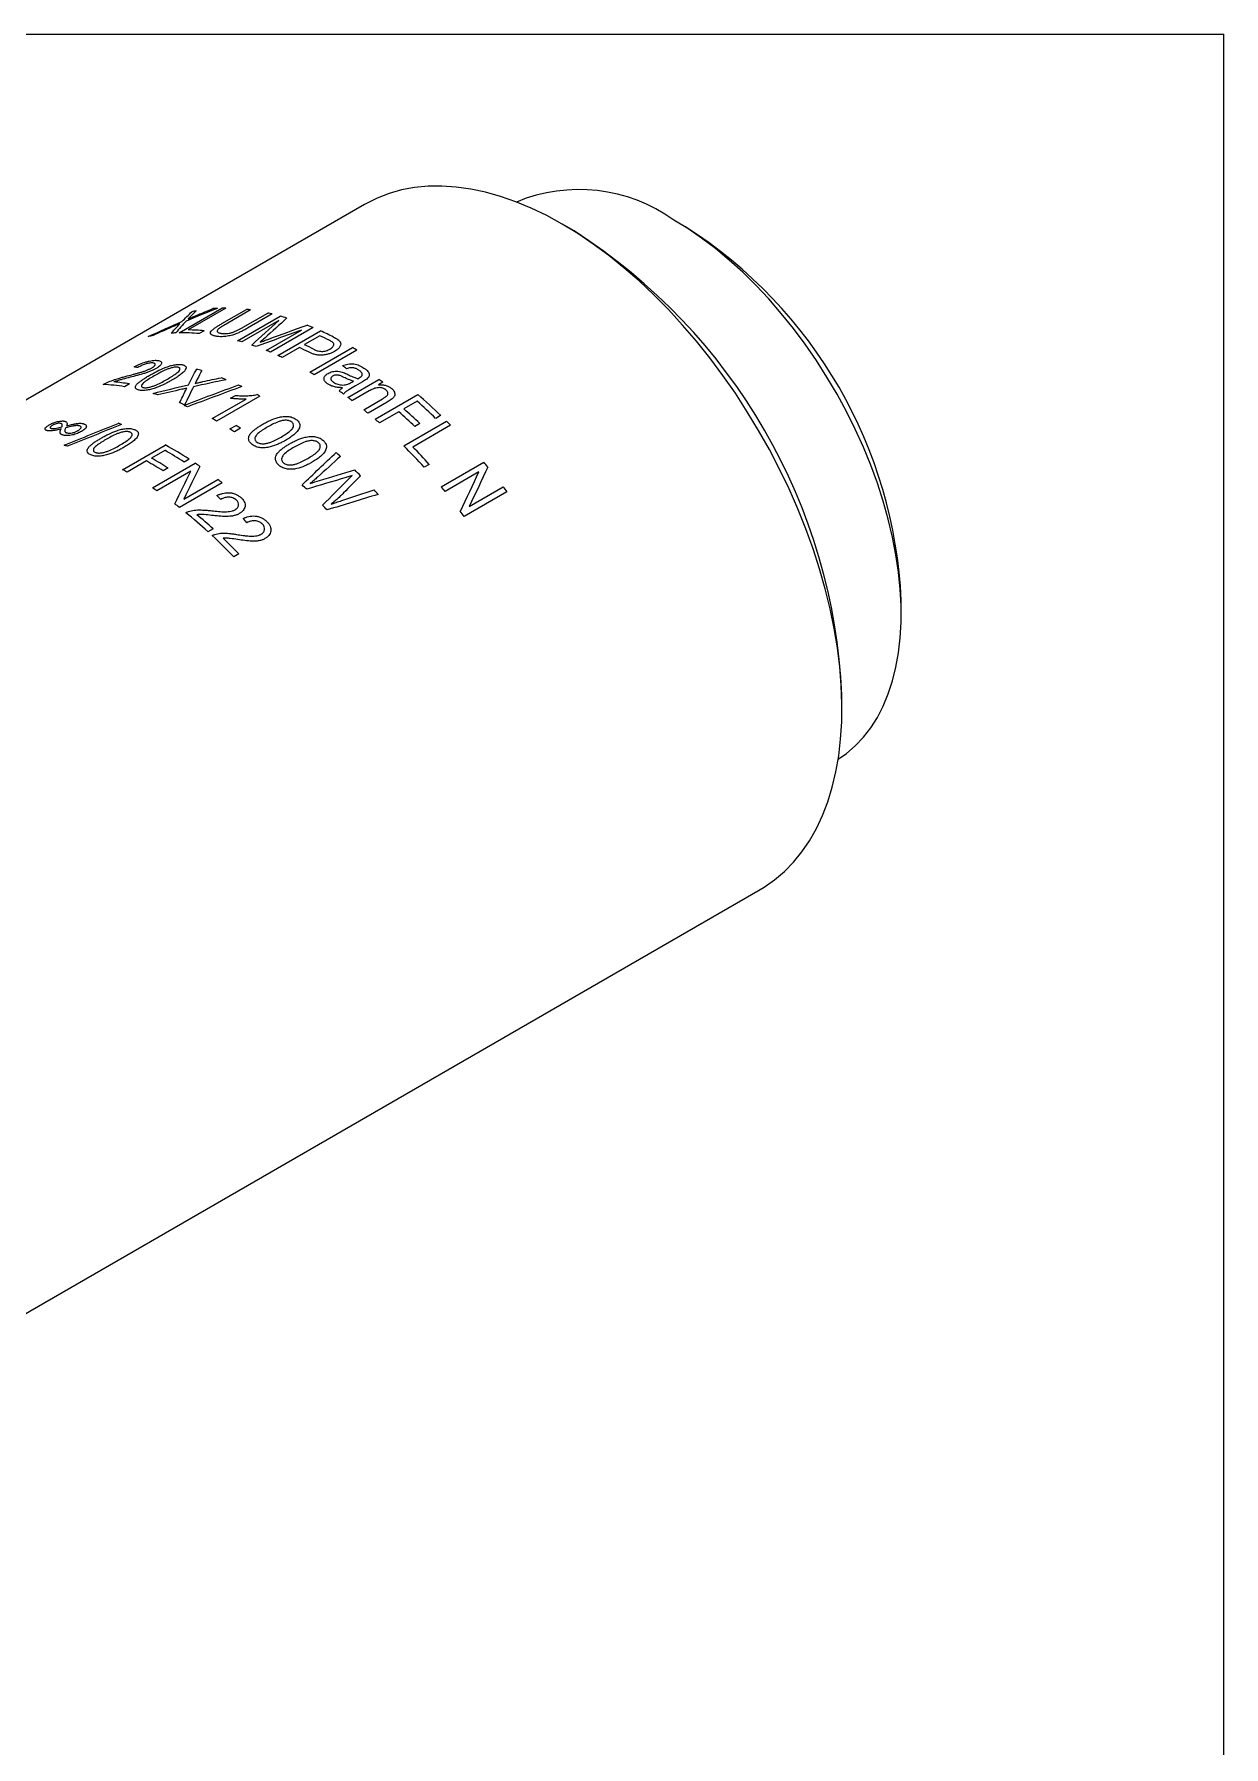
# Model space of a CAD drawing. Header units: inches. Extents: x 0.1 to 10.9, y 0 to 8.5.
# Drawn here: x 9.17 to 10.944, y 5.896 to 8.451 of the extents above; entities that cross this region are included whole.
import ezdxf

# ---------------------------------------------------------------- set-up
doc = ezdxf.new("R2010")
doc.units = ezdxf.units.IN
doc.header["$MEASUREMENT"] = 0

msp = doc.modelspace()

# ---------------------------------------------------------------- linework, layer by layer
at = {"color": 7, "linetype": 'Continuous', "lineweight": 0}
for p, q in [((0.0622, 8.4506), (10.9445, 8.4506)), ((10.9445, 0.0356), (10.9445, 8.4506)), ((9.6629, 8.1965), (8.4421, 7.4918)), ((9.9756, 8.1571), (9.958, 8.1673)), ((10.1418, 8.1632), (10.1241, 8.1734)), ((9.3865, 8.0051), (9.4501, 8.0418)), ((9.456, 8.0419), (9.3998, 8.0095)), ((9.4503, 8.0189), (9.4869, 8.0401)), ((9.4931, 8.0393), (9.4564, 8.0182)), ((9.4735, 7.9934), (9.5371, 8.0302)), ((9.5354, 8.0237), (9.4799, 7.9916)), ((9.4822, 8.0136), (9.5188, 8.0347)), ((9.5252, 8.0333), (9.4885, 8.0121)), ((9.4238, 8.0083), (9.4164, 8.0041)), ((9.5164, 7.9788), (9.5689, 8.0092)), ((9.5866, 8.0129), (9.5229, 7.9761)), ((9.5336, 7.9715), (9.5972, 8.0082)), ((9.5964, 8.0009), (9.5732, 7.9875)), ((9.5658, 7.9832), (9.5402, 7.9684)), ((9.5814, 7.9466), (9.6451, 7.9834)), ((9.6517, 7.9794), (9.588, 7.9427)), ((9.3122, 7.929), (9.3048, 7.9247)), ((9.6383, 7.9089), (9.6845, 7.9356)), ((9.6439, 7.9313), (9.6466, 7.9329)), ((9.6598, 7.932), (9.6494, 7.926)), ((9.6532, 7.9367), (9.6551, 7.9378)), ((9.6903, 7.9313), (9.6836, 7.9275)), ((9.4358, 7.8772), (9.4862, 7.9063)), ((9.5069, 7.9108), (9.4424, 7.8735)), ((9.4631, 7.9076), (9.4705, 7.9119)), ((9.67, 7.9185), (9.6448, 7.904)), ((9.6619, 7.8905), (9.69, 7.9068)), ((9.6967, 7.9016), (9.6683, 7.8852)), ((9.6788, 7.8763), (9.7424, 7.9131)), ((9.7414, 7.9032), (9.7216, 7.8917)), ((9.7141, 7.8874), (9.6852, 7.8707)), ((9.7215, 7.8367), (9.7851, 7.8734)), ((9.7453, 7.8699), (9.7379, 7.8656)), ((9.7765, 7.8818), (9.7691, 7.8775)), ((9.4623, 7.8617), (9.4714, 7.867)), ((9.478, 7.8628), (9.4689, 7.8576)), ((9.7913, 7.8672), (9.7351, 7.8347)), ((9.3022, 7.801), (9.3658, 7.8378)), ((9.365, 7.8298), (9.3452, 7.8183)), ((9.3377, 7.8141), (9.3088, 7.7974)), ((9.3468, 7.7739), (9.4104, 7.8106)), ((9.404, 7.7986), (9.3534, 7.7694)), ((9.37, 7.8035), (9.3625, 7.7992)), ((9.4014, 7.8166), (9.3939, 7.8123)), ((9.7595, 7.8088), (9.752, 7.8045)), ((9.7772, 7.7755), (9.8408, 7.8123)), ((9.8336, 7.7977), (9.783, 7.7685)), ((9.4506, 7.7814), (9.3869, 7.7446)), ((9.3933, 7.7572), (9.444, 7.7864)), ((9.8754, 7.7681), (9.8118, 7.7313)), ((9.8192, 7.7462), (9.8699, 7.7755)), ((9.437, 7.7128), (9.4295, 7.7085)), ((9.4753, 7.6754), (9.4678, 7.6711)), ((10.4635, 7.5856), (10.4635, 7.606)), ((10.3751, 7.4447), (10.3751, 7.4651)), ((9.0321, 6.4698), (10.2529, 7.1746))]:
    msp.add_line(p, q, dxfattribs=at)
at = {"color": 7, "linetype": 'Continuous', "lineweight": 0, "flags": 128}
for points in [[(9.9579, 8.1673), (9.9347, 8.18), (9.9116, 8.1911), (9.8886, 8.2006), (9.8659, 8.2086), (9.8434, 8.2149), (9.8213, 8.2196), (9.7996, 8.2227), (9.7784, 8.2241), (9.7577, 8.2238), (9.7377, 8.2219), (9.7183, 8.2183), (9.6997, 8.213), (9.6819, 8.2062), (9.665, 8.1977), (9.6629, 8.1965)], [(10.2529, 7.1746), (10.259, 7.1783), (10.2746, 7.1891), (10.2892, 7.2015), (10.3028, 7.2154), (10.3153, 7.2307), (10.3267, 7.2474), (10.337, 7.2655), (10.3461, 7.2849), (10.354, 7.3055), (10.3606, 7.3273), (10.3661, 7.3502), (10.3702, 7.3742), (10.3731, 7.3991), (10.3747, 7.4248), (10.3751, 7.4514), (10.3741, 7.4788), (10.3718, 7.5067), (10.3683, 7.5352), (10.3635, 7.5642), (10.3574, 7.5936), (10.3502, 7.6232), (10.3417, 7.653), (10.332, 7.6829), (10.3211, 7.7129), (10.3092, 7.7427), (10.2961, 7.7724), (10.282, 7.8018), (10.2669, 7.8309), (10.2508, 7.8595), (10.2339, 7.8875), (10.2161, 7.915), (10.1975, 7.9417), (10.1781, 7.9676), (10.1581, 7.9927), (10.1374, 8.0168), (10.1162, 8.0399), (10.0945, 8.0619), (10.0724, 8.0827), (10.0499, 8.1023), (10.0272, 8.1206), (10.0042, 8.1376), (9.9811, 8.1532), (9.9579, 8.1673)], [(10.3695, 7.3691), (10.3818, 7.3777), (10.3949, 7.3889), (10.407, 7.4017), (10.418, 7.4158), (10.4279, 7.4314), (10.4366, 7.4483), (10.4442, 7.4664), (10.4505, 7.4858), (10.4556, 7.5062), (10.4595, 7.5278), (10.462, 7.5502), (10.4633, 7.5736), (10.4633, 7.5977), (10.462, 7.6226), (10.4595, 7.648), (10.4556, 7.6739), (10.4505, 7.7003), (10.4442, 7.727), (10.4366, 7.7538), (10.4279, 7.7808), (10.418, 7.8078), (10.407, 7.8347), (10.3949, 7.8613), (10.3818, 7.8877), (10.3677, 7.9137), (10.3527, 7.9391), (10.3369, 7.964), (10.3202, 7.9882), (10.3027, 8.0116), (10.2846, 8.0341), (10.2659, 8.0557), (10.2467, 8.0762), (10.227, 8.0956), (10.2069, 8.1138), (10.1864, 8.1308), (10.1658, 8.1464), (10.145, 8.1606), (10.1241, 8.1734)]]:
    msp.add_lwpolyline(points, dxfattribs=at)
at = {"color": 7, "linetype": 'Continuous', "lineweight": 0}
for centre, radius, start, end in [((9.9828, 7.9767), 0.2422, 54.3256, 112.6259), ((9.5082, 7.426), 0.8677, 2.5863, 57.4137), ((9.7662, 7.5749), 0.698, 2.5513, 57.4487), ((9.452, 7.8233), 0.2184, 100.6318, 102.3078), ((9.4552, 7.7985), 0.2434, 92.7427, 94.3016), ((9.4556, 7.786), 0.2559, 89.9145, 91.2342), ((9.453, 7.7436), 0.2985, 82.2889, 83.4799), ((9.4452, 7.7), 0.3427, 76.5089, 77.595), ((9.4374, 7.67), 0.3737, 72.9182, 74.522), ((9.3882, 7.7875), 0.2175, 100.9968, 102.6773), ((9.3916, 7.7604), 0.2448, 92.4051, 93.9582), ((9.392, 7.7365), 0.2686, 84.782, 91.1712), ((9.3992, 7.7375), 0.2719, 84.8055, 89.875), ((9.415, 7.6063), 0.4413, 67.119, 68.4184), ((9.3857, 7.5535), 0.4945, 63.0257, 64.7901), ((9.3963, 7.564), 0.4875, 63.109, 65.6549), ((9.3745, 7.636), 0.3709, 73.4949, 74.5254), ((9.3639, 7.6027), 0.4059, 70.2108, 71.2039), ((9.3504, 7.5673), 0.4438, 67.121, 68.0353), ((9.3377, 7.5383), 0.4754, 64.796, 65.6693), ((9.3553, 7.5361), 0.4942, 63.0619, 64.7904), ((9.3626, 7.54), 0.4946, 63.0092, 64.7899), ((9.3578, 7.4926), 0.5686, 58.8833, 59.6583), ((9.3012, 7.5824), 0.3852, 72.0281, 73.1761), ((9.2942, 7.4559), 0.5686, 58.8833, 59.6583), ((9.2574, 7.6359), 0.2927, 80.6914, 86.8758), ((9.2642, 7.6349), 0.298, 80.7234, 85.1945), ((9.2796, 7.5234), 0.4481, 66.7255, 67.7633), ((9.2621, 7.4835), 0.4923, 63.7261, 64.3809), ((9.2759, 7.3866), 0.6844, 52.7398, 53.3391), ((9.2384, 7.5481), 0.3826, 72.2772, 73.4305), ((9.2148, 7.4839), 0.4511, 66.5012, 67.5345), ((9.2093, 7.4727), 0.4627, 65.8061, 66.4886), ((9.2375, 7.4366), 0.5453, 60.3968, 60.9136), ((9.2452, 7.3811), 0.6581, 54.0323, 54.7353), ((9.2291, 7.3592), 0.6852, 52.6544, 53.3388), ((9.2104, 7.3019), 0.8021, 45.8554, 48.5508), ((9.2222, 7.3109), 0.7958, 45.8474, 49.1764), ((9.1621, 7.4846), 0.408, 70.1537, 70.8959), ((9.1742, 7.4014), 0.543, 60.3959, 61.195), ((9.199, 7.321), 0.7338, 50.2456, 50.8994), ((9.1768, 7.2948), 0.7682, 48.5655, 49.1996), ((9.1857, 7.289), 0.7983, 46.237, 48.5548), ((9.1932, 7.2933), 0.7983, 46.237, 48.5548), ((9.1838, 7.2711), 0.8511, 44.454, 45.0463), ((9.1469, 7.3557), 0.5962, 57.3221, 58.073), ((9.156, 7.3609), 0.5962, 57.3221, 58.073), ((9.1049, 7.4715), 0.3821, 72.5135, 73.2889), ((9.0629, 7.32), 0.5727, 57.5831, 60.4753), ((9.0807, 7.3279), 0.5769, 57.1097, 60.4678), ((9.0916, 7.3379), 0.5702, 57.095, 61.253), ((9.0929, 7.2383), 0.7903, 47.4784, 48.1092), ((9.1043, 7.2188), 0.8733, 42.1205, 45.0313), ((9.1077, 7.2194), 0.8788, 42.126, 44.445), ((9.0422, 7.3262), 0.5414, 60.4951, 61.2958), ((9.0555, 7.3157), 0.5727, 57.5831, 60.4753), ((9.058, 7.2857), 0.6322, 55.3569, 56.1255), ((9.0545, 7.198), 0.8461, 44.5917, 45.4186), ((9.1147, 7.2084), 0.9444, 39.1574, 39.7456), ((8.9946, 7.2493), 0.6318, 55.4033, 56.1257), ((9.0174, 7.2299), 0.7013, 51.8533, 52.5272), ((9.012, 7.1829), 0.8158, 46.1963, 46.865), ((9.0188, 7.1639), 0.8954, 42.0946, 42.675), ((9.0513, 7.1719), 0.9441, 39.1929, 39.7456), ((9.0853, 7.1854), 0.9818, 36.4062, 36.9446), ((8.9541, 7.1935), 0.7008, 51.8531, 52.5747), ((8.9716, 7.1424), 0.873, 43.2802, 43.9239), ((8.9157, 7.1464), 0.7615, 47.5661, 50.8349), ((8.9172, 7.144), 0.7705, 47.5772, 49.9504), ((9.0218, 7.1488), 0.9815, 36.4061, 36.9825), ((8.8641, 7.0904), 0.8377, 43.8862, 46.9536), ((8.8657, 7.089), 0.8459, 43.8947, 46.1248)]:
    msp.add_arc(centre, radius, start, end, dxfattribs=at)
for points in [[(9.397, 8.0227), (9.3917, 8.017), (9.3865, 8.0111), (9.3814, 8.0049)], [(9.3905, 8.0219), (9.3955, 8.027), (9.4004, 8.0319), (9.4055, 8.0367)], [(9.4435, 8.0416), (9.4279, 8.0355), (9.4124, 8.0292), (9.397, 8.0227)], [(9.4037, 8.0299), (9.4025, 8.0286), (9.4012, 8.0273), (9.4, 8.026)], [(9.4118, 8.0379), (9.4091, 8.0353), (9.4064, 8.0326), (9.4037, 8.0299)], [(9.4111, 8.0306), (9.4197, 8.0342), (9.4283, 8.0377), (9.4369, 8.0412)], [(9.4947, 7.9869), (9.5082, 7.9993), (9.5218, 8.0115), (9.5354, 8.0237)], [(9.5472, 8.0273), (9.5362, 8.0173), (9.5252, 8.0074), (9.5142, 7.9973)], [(9.3405, 7.9996), (9.3571, 8.0073), (9.3738, 8.0147), (9.3905, 8.0219)], [(9.3803, 8.0157), (9.3691, 8.0108), (9.3579, 8.0059), (9.3467, 8.0009)], [(9.3747, 8.0046), (9.3783, 8.0087), (9.382, 8.0128), (9.3857, 8.0168)], [(9.3875, 8.0187), (9.3851, 8.0177), (9.3827, 8.0167), (9.3803, 8.0157)], [(9.3857, 8.0168), (9.3863, 8.0174), (9.3869, 8.0181), (9.3875, 8.0187)], [(9.5689, 8.0092), (9.5464, 8.0011), (9.5238, 7.9929), (9.5013, 7.9846)], [(9.5142, 7.9973), (9.5119, 7.9952), (9.5095, 7.9931), (9.5072, 7.991)], [(9.5202, 7.9959), (9.5392, 8.0029), (9.5583, 8.0098), (9.5773, 8.0167)], [(9.3248, 7.9534), (9.323, 7.9538), (9.3213, 7.954), (9.3196, 7.9543)], [(9.4004, 7.9275), (9.4045, 7.9356), (9.4086, 7.9434), (9.4127, 7.9511)], [(9.4201, 7.9488), (9.4179, 7.9446), (9.4157, 7.9403), (9.4135, 7.936)], [(9.636, 7.9515), (9.634, 7.9531), (9.6321, 7.9547), (9.6302, 7.9562)], [(9.3475, 7.9148), (9.3651, 7.9193), (9.3827, 7.9235), (9.4004, 7.9275)], [(9.3903, 7.9209), (9.3785, 7.9182), (9.3667, 7.9154), (9.3548, 7.9126)], [(9.3979, 7.9226), (9.3954, 7.922), (9.3929, 7.9215), (9.3903, 7.9209)], [(9.3939, 7.897), (9.4209, 7.9073), (9.448, 7.9174), (9.475, 7.9275)], [(9.4078, 7.9248), (9.4034, 7.9159), (9.399, 7.9068), (9.3946, 7.8975)], [(9.3963, 7.9195), (9.3969, 7.9205), (9.3974, 7.9216), (9.3979, 7.9226)], [(9.4801, 7.925), (9.453, 7.9151), (9.426, 7.905), (9.3989, 7.8948)], [(9.4566, 7.935), (9.4403, 7.9318), (9.4241, 7.9284), (9.4078, 7.9248)], [(9.4135, 7.936), (9.4124, 7.9339), (9.4114, 7.9319), (9.4104, 7.9298)], [(9.422, 7.9324), (9.431, 7.9343), (9.4401, 7.9363), (9.4491, 7.9381)], [(9.3871, 7.9007), (9.3902, 7.9071), (9.3933, 7.9133), (9.3963, 7.9195)], [(9.2148, 7.8374), (9.2417, 7.8484), (9.2686, 7.8593), (9.2956, 7.8701)], [(9.3006, 7.8683), (9.2736, 7.8576), (9.2466, 7.8468), (9.2197, 7.8359)], [(9.5698, 7.7783), (9.5868, 7.7945), (9.6037, 7.8106), (9.6207, 7.8267)], [(9.6271, 7.8208), (9.6157, 7.8105), (9.6043, 7.8002), (9.5929, 7.7898)], [(9.3799, 7.75), (9.388, 7.7665), (9.396, 7.7827), (9.404, 7.7986)], [(9.4174, 7.8058), (9.4094, 7.7899), (9.4014, 7.7737), (9.3933, 7.7572)], [(9.5959, 7.785), (9.6134, 7.7902), (9.6309, 7.7954), (9.6484, 7.8006)], [(9.8059, 7.7392), (9.8153, 7.7589), (9.8245, 7.7784), (9.8336, 7.7977)], [(9.847, 7.8048), (9.8379, 7.7855), (9.8286, 7.7659), (9.8192, 7.7462)], [(9.6357, 7.7894), (9.6161, 7.7836), (9.5964, 7.7777), (9.5767, 7.7717)], [(9.5819, 7.7803), (9.5866, 7.7819), (9.5913, 7.7834), (9.5959, 7.785)], [(9.6004, 7.748), (9.6132, 7.7609), (9.6259, 7.7737), (9.6387, 7.7865)], [(9.6291, 7.7549), (9.6451, 7.7603), (9.6612, 7.7656), (9.6772, 7.7708)], [(9.657, 7.792), (9.6486, 7.7834), (9.6402, 7.7749), (9.6317, 7.7663)], [(9.6387, 7.7865), (9.6407, 7.7884), (9.6426, 7.7904), (9.6446, 7.7923)], [(9.4486, 7.7566), (9.4467, 7.7586), (9.4448, 7.7605), (9.4429, 7.7624)], [(9.6833, 7.7641), (9.658, 7.7565), (9.6326, 7.7487), (9.6072, 7.7409)], [(9.4876, 7.7217), (9.4858, 7.7238), (9.484, 7.726), (9.4821, 7.7281)]]:
    msp.add_open_spline(points, degree=3, dxfattribs=at)
for points, knots in [([(9.4, 8.026), (9.4018, 8.0267), (9.4055, 8.0283), (9.4092, 8.0298), (9.4111, 8.0306)], [0, 0, 0, 0, 0.49693, 1, 1, 1, 1]), ([(9.4415, 8.0001), (9.4407, 8.0002), (9.4392, 8.0005), (9.4365, 8.0013), (9.4338, 8.0026), (9.4327, 8.0048), (9.434, 8.0075), (9.4369, 8.0102), (9.4409, 8.0132), (9.4454, 8.0161), (9.4487, 8.018), (9.4503, 8.0189)], [0, 0, 0, 0, 0.062607, 0.125196, 0.250098, 0.392461, 0.499465, 0.624453, 0.749581, 0.874784, 1, 1, 1, 1]), ([(9.4885, 8.0121), (9.4867, 8.0111), (9.4834, 8.0092), (9.478, 8.0065), (9.4724, 8.004), (9.4658, 8.0016), (9.4582, 7.9999), (9.4512, 7.9993), (9.4465, 7.9994), (9.4435, 7.9997), (9.4422, 8), (9.4415, 8.0001)], [0, 0, 0, 0, 0.136072, 0.250462, 0.375649, 0.5006, 0.643066, 0.785517, 0.892652, 0.946325, 1, 1, 1, 1]), ([(9.4564, 8.0182), (9.4541, 8.0168), (9.4505, 8.0147), (9.4465, 8.012), (9.4441, 8.0099), (9.443, 8.008), (9.4435, 8.0063), (9.4451, 8.0053), (9.4469, 8.0048), (9.4479, 8.0046), (9.4485, 8.0045)], [0, 0, 0, 0, 0.250393, 0.389594, 0.500536, 0.627276, 0.749995, 0.874817, 0.93739, 1, 1, 1, 1]), ([(9.4485, 8.0045), (9.449, 8.0044), (9.4502, 8.0042), (9.4527, 8.0039), (9.4563, 8.0039), (9.4612, 8.0044), (9.466, 8.0057), (9.4705, 8.0075), (9.4746, 8.0094), (9.4785, 8.0115), (9.481, 8.0129), (9.4822, 8.0136)], [0, 0, 0, 0, 0.062621, 0.125223, 0.250118, 0.374715, 0.499234, 0.611512, 0.74952, 0.874752, 1, 1, 1, 1]), ([(9.6168, 7.9988), (9.6177, 7.9984), (9.6194, 7.9975), (9.6218, 7.996), (9.6236, 7.9948), (9.6249, 7.9937), (9.6254, 7.9931), (9.6257, 7.9928)], [0, 0, 0, 0, 0.2716296, 0.5000611, 0.7500574, 0.8670058, 1, 1, 1, 1]), ([(9.5072, 7.991), (9.5094, 7.9918), (9.5137, 7.9935), (9.5181, 7.9951), (9.5202, 7.9959)], [0, 0, 0, 0, 0.499995, 1, 1, 1, 1]), ([(9.6184, 7.9775), (9.617, 7.9767), (9.6143, 7.9753), (9.6095, 7.9735), (9.6043, 7.9722), (9.5988, 7.9716), (9.5932, 7.9719), (9.588, 7.973), (9.5832, 7.9747), (9.5805, 7.976), (9.5792, 7.9767)], [0, 0, 0, 0, 0.125127, 0.250209, 0.375204, 0.500128, 0.618187, 0.749756, 0.874825, 1, 1, 1, 1]), ([(9.587, 7.9808), (9.5879, 7.9803), (9.5896, 7.9795), (9.5933, 7.9781), (9.5978, 7.9773), (9.6025, 7.9776), (9.6058, 7.9784), (9.6088, 7.9795), (9.6106, 7.9805), (9.6114, 7.9809)], [0, 0, 0, 0, 0.125433, 0.250783, 0.499192, 0.619008, 0.749328, 0.874607, 1, 1, 1, 1]), ([(9.6114, 7.9809), (9.6122, 7.9814), (9.6138, 7.9824), (9.6157, 7.9841), (9.6168, 7.986), (9.6174, 7.988), (9.6167, 7.9899), (9.6146, 7.9916), (9.6124, 7.993), (9.6107, 7.9938), (9.61, 7.9942)], [0, 0, 0, 0, 0.125149, 0.250238, 0.37524, 0.500158, 0.624653, 0.749581, 0.89266, 1, 1, 1, 1]), ([(9.6257, 7.9928), (9.626, 7.9925), (9.6266, 7.9917), (9.6272, 7.9904), (9.6277, 7.988), (9.6267, 7.9846), (9.6241, 7.9815), (9.6211, 7.9792), (9.6194, 7.9781), (9.6184, 7.9775)], [0, 0, 0, 0, 0.0715633, 0.1431249, 0.2503743, 0.4997861, 0.7495414, 0.849735, 1, 1, 1, 1]), ([(9.3089, 7.9409), (9.3121, 7.9417), (9.3169, 7.9429), (9.3232, 7.9446), (9.328, 7.9459), (9.3327, 7.9474), (9.3372, 7.9489), (9.3408, 7.9504), (9.3435, 7.9516), (9.3447, 7.9523), (9.3453, 7.9526)], [0, 0, 0, 0, 0.250078, 0.378682, 0.500159, 0.62954, 0.75009, 0.87501, 0.937486, 1, 1, 1, 1]), ([(9.3514, 7.9516), (9.3507, 7.9512), (9.3494, 7.9505), (9.3465, 7.949), (9.3425, 7.9473), (9.3374, 7.9455), (9.3303, 7.9433), (9.3213, 7.9408), (9.3141, 7.939), (9.3106, 7.9381)], [0, 0, 0, 0, 0.062524, 0.125036, 0.249936, 0.374864, 0.499863, 0.749891, 1, 1, 1, 1]), ([(9.3196, 7.9543), (9.3209, 7.955), (9.3234, 7.9564), (9.329, 7.959), (9.3353, 7.9614), (9.3418, 7.9631), (9.3465, 7.964), (9.35, 7.9642), (9.3525, 7.9641), (9.3536, 7.964), (9.3542, 7.964)], [0, 0, 0, 0, 0.125283, 0.250527, 0.499658, 0.624676, 0.749659, 0.874716, 0.937348, 1, 1, 1, 1]), ([(9.3473, 7.9602), (9.3468, 7.9602), (9.3458, 7.9603), (9.3437, 7.9602), (9.3405, 7.9598), (9.3354, 7.9585), (9.3309, 7.9566), (9.3274, 7.9549), (9.3258, 7.954), (9.3248, 7.9534)], [0, 0, 0, 0, 0.093498, 0.163675, 0.286205, 0.499815, 0.749256, 0.849573, 1, 1, 1, 1]), ([(9.3428, 7.942), (9.3445, 7.943), (9.348, 7.9449), (9.3553, 7.9488), (9.3634, 7.9525), (9.3722, 7.9557), (9.3781, 7.9572), (9.3827, 7.9579), (9.386, 7.9581), (9.3891, 7.958), (9.3908, 7.9576), (9.3916, 7.9575)], [0, 0, 0, 0, 0.12517, 0.250331, 0.500235, 0.634469, 0.749999, 0.812738, 0.874972, 0.937459, 1, 1, 1, 1]), ([(9.3453, 7.9526), (9.3457, 7.9529), (9.3465, 7.9533), (9.3477, 7.9542), (9.349, 7.9551), (9.3501, 7.9563), (9.3509, 7.9578), (9.3507, 7.9591), (9.3491, 7.9599), (9.3479, 7.9601), (9.3473, 7.9602)], [0, 0, 0, 0, 0.076926, 0.143202, 0.250603, 0.375746, 0.500915, 0.749709, 0.874824, 1, 1, 1, 1]), ([(9.3848, 7.9537), (9.3845, 7.9538), (9.3838, 7.9539), (9.3823, 7.954), (9.3794, 7.9539), (9.3749, 7.9529), (9.3699, 7.9513), (9.3638, 7.9487), (9.3568, 7.9452), (9.3517, 7.9422), (9.3491, 7.9408)], [0, 0, 0, 0, 0.031293, 0.062559, 0.124962, 0.249417, 0.374251, 0.499331, 0.749595, 1, 1, 1, 1]), ([(9.3542, 7.964), (9.3552, 7.9638), (9.3572, 7.9635), (9.3593, 7.9626), (9.3604, 7.9613), (9.3601, 7.9589), (9.358, 7.9563), (9.355, 7.9539), (9.353, 7.9526), (9.3519, 7.9519), (9.3514, 7.9516)], [0, 0, 0, 0, 0.125195, 0.250207, 0.375165, 0.500146, 0.749584, 0.874713, 0.937352, 1, 1, 1, 1]), ([(9.3689, 7.9361), (9.3714, 7.9376), (9.3765, 7.9406), (9.3823, 7.9445), (9.3861, 7.9477), (9.3878, 7.9501), (9.3878, 7.952), (9.3865, 7.9532), (9.3853, 7.9535), (9.3848, 7.9537)], [0, 0, 0, 0, 0.250454, 0.500763, 0.625856, 0.750677, 0.875092, 0.937529, 1, 1, 1, 1]), ([(9.3962, 7.9507), (9.3958, 7.95), (9.3949, 7.9486), (9.3922, 7.9458), (9.3879, 7.9423), (9.3819, 7.9382), (9.3775, 7.9356), (9.3753, 7.9343)], [0, 0, 0, 0, 0.124994, 0.249989, 0.499866, 0.749914, 1, 1, 1, 1]), ([(9.3916, 7.9575), (9.3922, 7.9573), (9.3933, 7.957), (9.3951, 7.9562), (9.3966, 7.9549), (9.397, 7.9533), (9.3967, 7.9518), (9.3964, 7.9511), (9.3962, 7.9507)], [0, 0, 0, 0, 0.1252, 0.250337, 0.499891, 0.749624, 0.874784, 1, 1, 1, 1]), ([(9.6085, 7.9447), (9.6095, 7.9452), (9.6115, 7.9463), (9.6152, 7.9474), (9.6192, 7.9479), (9.6234, 7.9479), (9.6275, 7.9473), (9.6313, 7.9461), (9.6348, 7.9446), (9.637, 7.9435), (9.6381, 7.9429)], [0, 0, 0, 0, 0.125024, 0.249984, 0.374888, 0.499784, 0.624676, 0.749699, 0.874832, 1, 1, 1, 1]), ([(9.6302, 7.9562), (9.6314, 7.9567), (9.634, 7.9576), (9.6381, 7.9585), (9.6425, 7.959), (9.6485, 7.9588), (9.6541, 7.9571), (9.6589, 7.9547), (9.6611, 7.9533), (9.6621, 7.9526)], [0, 0, 0, 0, 0.125278, 0.250472, 0.375569, 0.500608, 0.74949, 0.874715, 1, 1, 1, 1]), ([(9.6546, 7.9494), (9.654, 7.9498), (9.6527, 7.9507), (9.6499, 7.9521), (9.6453, 7.9536), (9.6399, 7.9528), (9.637, 7.9518), (9.636, 7.9515)], [0, 0, 0, 0, 0.125841, 0.251606, 0.501108, 0.832305, 1, 1, 1, 1]), ([(9.6596, 7.9427), (9.6596, 7.943), (9.6596, 7.9436), (9.6592, 7.9449), (9.6583, 7.9463), (9.6567, 7.9479), (9.6553, 7.9489), (9.6546, 7.9494)], [0, 0, 0, 0, 0.125085, 0.250137, 0.499928, 0.723829, 1, 1, 1, 1]), ([(9.6621, 7.9526), (9.6632, 7.9518), (9.6654, 7.9503), (9.6679, 7.9477), (9.6694, 7.9454), (9.67, 7.9433), (9.6701, 7.9416), (9.6697, 7.94), (9.6686, 7.9381), (9.6662, 7.9362), (9.6631, 7.934), (9.6609, 7.9327), (9.6598, 7.932)], [0, 0, 0, 0, 0.125065, 0.249995, 0.349875, 0.426966, 0.499917, 0.562182, 0.624861, 0.749787, 0.874886, 1, 1, 1, 1]), ([(9.2734, 7.9281), (9.2739, 7.9285), (9.2751, 7.9291), (9.2777, 7.9304), (9.2826, 7.9326), (9.2896, 7.9352), (9.2969, 7.9375), (9.3032, 7.9393), (9.3069, 7.9403), (9.3089, 7.9409)], [0, 0, 0, 0, 0.062531, 0.125056, 0.250024, 0.499708, 0.699775, 0.838981, 1, 1, 1, 1]), ([(9.3106, 7.9381), (9.307, 7.9372), (9.3016, 7.9358), (9.2953, 7.934), (9.2917, 7.9328), (9.29, 7.9322), (9.2891, 7.9318)], [0, 0, 0, 0, 0.500079, 0.750006, 0.874985, 1, 1, 1, 1]), ([(9.3263, 7.9198), (9.3255, 7.92), (9.3239, 7.9204), (9.3218, 7.9217), (9.3209, 7.9237), (9.3217, 7.9266), (9.3244, 7.9297), (9.3286, 7.933), (9.3329, 7.936), (9.3377, 7.939), (9.3411, 7.941), (9.3428, 7.942)], [0, 0, 0, 0, 0.06255, 0.125045, 0.24954, 0.349527, 0.499274, 0.624401, 0.74958, 0.874785, 1, 1, 1, 1]), ([(9.3753, 7.9343), (9.3735, 7.9334), (9.3701, 7.9314), (9.3628, 7.9276), (9.3547, 7.924), (9.3458, 7.9211), (9.3387, 7.9194), (9.3329, 7.919), (9.3288, 7.9193), (9.3271, 7.9196), (9.3263, 7.9198)], [0, 0, 0, 0, 0.125251, 0.250495, 0.500563, 0.634774, 0.750506, 0.874895, 0.937416, 1, 1, 1, 1]), ([(9.3491, 7.9408), (9.3466, 7.9393), (9.3415, 7.9363), (9.3357, 7.9325), (9.3319, 7.9293), (9.3302, 7.927), (9.3301, 7.9252), (9.3313, 7.9241), (9.3325, 7.9237), (9.3331, 7.9235)], [0, 0, 0, 0, 0.250459, 0.500774, 0.62587, 0.750707, 0.875114, 0.937544, 1, 1, 1, 1]), ([(9.3331, 7.9235), (9.3334, 7.9235), (9.334, 7.9234), (9.3355, 7.9232), (9.3384, 7.9233), (9.3429, 7.9242), (9.348, 7.9257), (9.3542, 7.9283), (9.3612, 7.9317), (9.3663, 7.9347), (9.3689, 7.9361)], [0, 0, 0, 0, 0.03129, 0.062554, 0.124965, 0.249457, 0.374303, 0.499392, 0.749623, 1, 1, 1, 1]), ([(9.4104, 7.9298), (9.4123, 7.9303), (9.4162, 7.9311), (9.4201, 7.9319), (9.422, 7.9324)], [0, 0, 0, 0, 0.49693, 1, 1, 1, 1]), ([(9.6086, 7.9287), (9.6081, 7.929), (9.6071, 7.9297), (9.6056, 7.931), (9.6034, 7.9332), (9.6023, 7.9362), (9.6028, 7.9391), (9.604, 7.9412), (9.6059, 7.9431), (9.6076, 7.9441), (9.6085, 7.9447)], [0, 0, 0, 0, 0.071629, 0.143244, 0.250571, 0.499282, 0.624991, 0.749538, 0.874746, 1, 1, 1, 1]), ([(9.6299, 7.9232), (9.628, 7.9233), (9.6241, 7.9235), (9.6184, 7.9245), (9.6139, 7.9259), (9.6107, 7.9274), (9.6093, 7.9283), (9.6086, 7.9287)], [0, 0, 0, 0, 0.250146, 0.500115, 0.749825, 0.874881, 1, 1, 1, 1]), ([(9.6154, 7.9407), (9.615, 7.9404), (9.614, 7.9398), (9.6128, 7.9382), (9.6124, 7.936), (9.6138, 7.9339), (9.6154, 7.9325), (9.6163, 7.9318), (9.6168, 7.9314)], [0, 0, 0, 0, 0.125476, 0.250746, 0.499424, 0.748946, 0.874423, 1, 1, 1, 1]), ([(9.6323, 7.9386), (9.631, 7.9392), (9.6291, 7.9402), (9.6264, 7.9413), (9.6234, 7.9421), (9.6201, 7.9423), (9.6172, 7.9416), (9.616, 7.941), (9.6154, 7.9407)], [0, 0, 0, 0, 0.250937, 0.376403, 0.501671, 0.749589, 0.874691, 1, 1, 1, 1]), ([(9.6168, 7.9314), (9.6178, 7.9309), (9.6197, 7.9297), (9.6232, 7.9284), (9.6269, 7.9276), (9.6308, 7.9272), (9.6346, 7.9275), (9.6378, 7.9284), (9.6409, 7.9297), (9.6428, 7.9307), (9.6439, 7.9313)], [0, 0, 0, 0, 0.125038, 0.250019, 0.374998, 0.49988, 0.624779, 0.749711, 0.849808, 1, 1, 1, 1]), ([(9.6251, 7.9184), (9.6254, 7.9189), (9.626, 7.9197), (9.6275, 7.9214), (9.6289, 7.9225), (9.6299, 7.9232)], [0, 0, 0, 0, 0.2500789, 0.5001385, 1, 1, 1, 1]), ([(9.6494, 7.926), (9.6461, 7.9242), (9.6413, 7.9213), (9.6358, 7.9179), (9.6333, 7.9156), (9.6322, 7.9143), (9.6317, 7.9137)], [0, 0, 0, 0, 0.500107, 0.75002, 0.874983, 1, 1, 1, 1]), ([(9.6466, 7.9329), (9.6459, 7.9331), (9.6447, 7.9335), (9.6422, 7.9343), (9.638, 7.936), (9.6346, 7.9375), (9.6323, 7.9386)], [0, 0, 0, 0, 0.133912, 0.250005, 0.500012, 1, 1, 1, 1]), ([(9.6381, 7.9429), (9.6405, 7.9418), (9.6439, 7.9402), (9.6482, 7.9384), (9.6508, 7.9375), (9.6524, 7.937), (9.6532, 7.9367)], [0, 0, 0, 0, 0.4999902, 0.700002, 0.8500264, 1, 1, 1, 1]), ([(9.6551, 7.9378), (9.6562, 7.9385), (9.6577, 7.9394), (9.659, 7.9409), (9.6595, 7.9418), (9.6596, 7.9424), (9.6596, 7.9427)], [0, 0, 0, 0, 0.499866, 0.699937, 0.849998, 1, 1, 1, 1]), ([(9.6949, 7.9199), (9.6945, 7.9202), (9.6936, 7.9209), (9.6916, 7.922), (9.6886, 7.923), (9.685, 7.9235), (9.6803, 7.9231), (9.6764, 7.9217), (9.6726, 7.92), (9.6709, 7.919), (9.67, 7.9185)], [0, 0, 0, 0, 0.062616, 0.125229, 0.250023, 0.392597, 0.499763, 0.749457, 0.874722, 1, 1, 1, 1]), ([(9.6836, 7.9275), (9.6845, 7.9276), (9.6862, 7.9277), (9.6896, 7.9277), (9.694, 7.9271), (9.6981, 7.9256), (9.701, 7.924), (9.7022, 7.9231), (9.7029, 7.9226)], [0, 0, 0, 0, 0.125248, 0.25043, 0.500176, 0.749616, 0.874771, 1, 1, 1, 1]), ([(9.7029, 7.9226), (9.7034, 7.9222), (9.7044, 7.9213), (9.7061, 7.9194), (9.7075, 7.917), (9.7084, 7.9138), (9.7079, 7.9109), (9.7064, 7.9088), (9.7049, 7.9071), (9.7019, 7.9046), (9.6988, 7.9028), (9.6967, 7.9016)], [0, 0, 0, 0, 0.0625985, 0.1251683, 0.250064, 0.350045, 0.4994062, 0.5946758, 0.6423692, 0.749651, 1, 1, 1, 1]), ([(9.4862, 7.9063), (9.4853, 7.9063), (9.4833, 7.9062), (9.4794, 7.9062), (9.4745, 7.9064), (9.4697, 7.9068), (9.4659, 7.9072), (9.464, 7.9075), (9.4631, 7.9076)], [0, 0, 0, 0, 0.12501, 0.250014, 0.499984, 0.749979, 0.874986, 1, 1, 1, 1]), ([(9.4705, 7.9119), (9.4719, 7.9118), (9.4745, 7.9115), (9.4799, 7.9112), (9.4867, 7.9112), (9.4935, 7.9116), (9.4988, 7.9123), (9.5013, 7.9129), (9.5026, 7.9132)], [0, 0, 0, 0, 0.1250658, 0.2501074, 0.5000422, 0.7499625, 0.8749752, 1, 1, 1, 1]), ([(9.69, 7.9068), (9.6913, 7.9076), (9.6935, 7.9088), (9.6958, 7.9107), (9.6972, 7.9123), (9.6979, 7.9142), (9.6977, 7.9162), (9.6969, 7.9178), (9.6959, 7.9191), (9.6952, 7.9196), (9.6949, 7.9199)], [0, 0, 0, 0, 0.250336, 0.388473, 0.500491, 0.628358, 0.750106, 0.874873, 0.937411, 1, 1, 1, 1]), ([(9.1925, 7.8677), (9.1933, 7.8682), (9.1949, 7.869), (9.1985, 7.8707), (9.2026, 7.8721), (9.2068, 7.873), (9.2099, 7.8735), (9.2122, 7.8737), (9.2139, 7.8736), (9.2146, 7.8735), (9.215, 7.8735)], [0, 0, 0, 0, 0.12522, 0.250367, 0.499594, 0.624706, 0.749743, 0.87476, 0.937366, 1, 1, 1, 1]), ([(9.2093, 7.8701), (9.2089, 7.8702), (9.208, 7.8703), (9.206, 7.8702), (9.2032, 7.8697), (9.2004, 7.8687), (9.1985, 7.8678), (9.1976, 7.8674), (9.1972, 7.8671)], [0, 0, 0, 0, 0.125444, 0.250719, 0.499757, 0.74908, 0.874473, 1, 1, 1, 1]), ([(9.2116, 7.8647), (9.2117, 7.8652), (9.2121, 7.8663), (9.2122, 7.8677), (9.212, 7.8687), (9.2114, 7.8693), (9.2106, 7.8698), (9.2097, 7.87), (9.2093, 7.8701)], [0, 0, 0, 0, 0.250173, 0.500207, 0.625198, 0.750175, 0.875143, 1, 1, 1, 1]), ([(9.215, 7.8735), (9.2156, 7.8733), (9.2167, 7.8731), (9.2183, 7.8722), (9.2194, 7.8708), (9.2194, 7.8687), (9.2188, 7.8672), (9.2185, 7.8665)], [0, 0, 0, 0, 0.125088, 0.250137, 0.499636, 0.74971, 1, 1, 1, 1]), ([(9.2185, 7.8665), (9.2199, 7.8668), (9.2224, 7.8674), (9.2261, 7.8683), (9.2291, 7.869), (9.2316, 7.8695), (9.2328, 7.8696), (9.2335, 7.8697)], [0, 0, 0, 0, 0.274628, 0.500039, 0.750055, 0.868421, 1, 1, 1, 1]), ([(9.2335, 7.8697), (9.2344, 7.8699), (9.2362, 7.8701), (9.2388, 7.8702), (9.2412, 7.8701), (9.2426, 7.8698), (9.2432, 7.8697)], [0, 0, 0, 0, 0.25014, 0.500075, 0.749954, 1, 1, 1, 1]), ([(9.2432, 7.8697), (9.2437, 7.8696), (9.2445, 7.8693), (9.2459, 7.8687), (9.2472, 7.8678), (9.248, 7.8663), (9.2483, 7.8643), (9.2464, 7.8619), (9.2434, 7.8597), (9.2417, 7.8586), (9.2408, 7.8581)], [0, 0, 0, 0, 0.062671, 0.125331, 0.250481, 0.375683, 0.500821, 0.749384, 0.874653, 1, 1, 1, 1]), ([(9.5114, 7.8689), (9.5131, 7.8699), (9.5166, 7.8718), (9.5239, 7.8754), (9.532, 7.8785), (9.541, 7.8804), (9.5471, 7.8806), (9.5517, 7.8801), (9.5551, 7.8791), (9.5583, 7.8778), (9.5601, 7.8766), (9.5609, 7.876)], [0, 0, 0, 0, 0.1251696, 0.2503306, 0.5002346, 0.6344689, 0.7499993, 0.8127382, 0.8749723, 0.9374592, 1, 1, 1, 1]), ([(9.5541, 7.8724), (9.5537, 7.8726), (9.5531, 7.873), (9.5516, 7.8737), (9.5486, 7.8746), (9.544, 7.8748), (9.5389, 7.874), (9.5327, 7.8719), (9.5257, 7.8687), (9.5206, 7.8659), (9.518, 7.8644)], [0, 0, 0, 0, 0.031293, 0.062559, 0.124962, 0.249417, 0.374251, 0.499331, 0.749595, 1, 1, 1, 1]), ([(9.5385, 7.8497), (9.541, 7.8512), (9.5461, 7.8542), (9.5519, 7.8584), (9.5557, 7.8622), (9.5573, 7.8656), (9.5572, 7.8686), (9.5559, 7.8709), (9.5547, 7.8719), (9.5541, 7.8724)], [0, 0, 0, 0, 0.250454, 0.500763, 0.625856, 0.750677, 0.875092, 0.937529, 1, 1, 1, 1]), ([(9.5609, 7.876), (9.5615, 7.8756), (9.5626, 7.8747), (9.5645, 7.8728), (9.5662, 7.8701), (9.5666, 7.8673), (9.5663, 7.8652), (9.566, 7.8641), (9.5658, 7.8636)], [0, 0, 0, 0, 0.1252, 0.250337, 0.499891, 0.749624, 0.874784, 1, 1, 1, 1]), ([(9.1902, 7.8591), (9.1898, 7.8592), (9.1891, 7.8593), (9.188, 7.8597), (9.1869, 7.8603), (9.1865, 7.8613), (9.1866, 7.8629), (9.188, 7.8646), (9.1903, 7.8664), (9.1918, 7.8673), (9.1925, 7.8677)], [0, 0, 0, 0, 0.0626396, 0.1252523, 0.2503022, 0.3753017, 0.5004246, 0.7496208, 0.8747638, 1, 1, 1, 1]), ([(9.2103, 7.8617), (9.2085, 7.8613), (9.2049, 7.8604), (9.1995, 7.8594), (9.1952, 7.8589), (9.1921, 7.8589), (9.1908, 7.8591), (9.1902, 7.8591)], [0, 0, 0, 0, 0.250267, 0.500291, 0.749852, 0.874901, 1, 1, 1, 1]), ([(9.1972, 7.8671), (9.1968, 7.8669), (9.196, 7.8664), (9.1947, 7.8654), (9.1938, 7.8642), (9.1941, 7.8632), (9.195, 7.8627), (9.1957, 7.8625), (9.1961, 7.8625)], [0, 0, 0, 0, 0.125494, 0.250847, 0.50005, 0.749325, 0.874563, 1, 1, 1, 1]), ([(9.1961, 7.8625), (9.1966, 7.8624), (9.1976, 7.8623), (9.2001, 7.8624), (9.2034, 7.8628), (9.2075, 7.8637), (9.2102, 7.8643), (9.2116, 7.8647)], [0, 0, 0, 0, 0.124962, 0.249975, 0.499609, 0.749741, 1, 1, 1, 1]), ([(9.2091, 7.8556), (9.209, 7.8559), (9.2089, 7.8564), (9.209, 7.8574), (9.2093, 7.8591), (9.2099, 7.8607), (9.2103, 7.8617)], [0, 0, 0, 0, 0.123099, 0.249968, 0.499989, 1, 1, 1, 1]), ([(9.2135, 7.8525), (9.2129, 7.8527), (9.2117, 7.853), (9.2104, 7.8538), (9.2095, 7.8546), (9.2092, 7.8553), (9.2091, 7.8556)], [0, 0, 0, 0, 0.250066, 0.499948, 0.74987, 1, 1, 1, 1]), ([(9.2408, 7.8581), (9.2399, 7.8576), (9.238, 7.8565), (9.2348, 7.855), (9.2313, 7.8537), (9.2262, 7.8524), (9.221, 7.8519), (9.217, 7.8519), (9.2149, 7.8522), (9.2139, 7.8524), (9.2135, 7.8525)], [0, 0, 0, 0, 0.125355, 0.250646, 0.381113, 0.500764, 0.749532, 0.874679, 0.93732, 1, 1, 1, 1]), ([(9.2174, 7.8636), (9.2172, 7.8631), (9.2167, 7.862), (9.2161, 7.8605), (9.2159, 7.8593), (9.216, 7.8584), (9.2162, 7.8579), (9.2162, 7.8577)], [0, 0, 0, 0, 0.2698661, 0.5000747, 0.7500321, 0.8753571, 1, 1, 1, 1]), ([(9.2162, 7.8577), (9.2163, 7.8575), (9.2165, 7.8571), (9.2172, 7.8566), (9.218, 7.8562), (9.2188, 7.856), (9.2191, 7.8559)], [0, 0, 0, 0, 0.250086, 0.499984, 0.749898, 1, 1, 1, 1]), ([(9.2321, 7.8666), (9.2313, 7.8665), (9.2299, 7.8664), (9.2275, 7.8659), (9.2234, 7.8651), (9.2199, 7.8642), (9.2174, 7.8636)], [0, 0, 0, 0, 0.163146, 0.285615, 0.499936, 1, 1, 1, 1]), ([(9.2191, 7.8559), (9.2197, 7.8558), (9.2208, 7.8555), (9.2236, 7.8554), (9.2275, 7.8559), (9.2313, 7.8571), (9.2339, 7.8582), (9.235, 7.8589), (9.2356, 7.8592)], [0, 0, 0, 0, 0.125442, 0.250689, 0.4998661, 0.7490364, 0.8744595, 1, 1, 1, 1]), ([(9.2371, 7.8664), (9.2368, 7.8665), (9.2361, 7.8666), (9.2348, 7.8667), (9.2335, 7.8667), (9.2326, 7.8667), (9.2321, 7.8666)], [0, 0, 0, 0, 0.250068, 0.499999, 0.749924, 1, 1, 1, 1]), ([(9.2356, 7.8592), (9.2361, 7.8595), (9.2373, 7.8602), (9.2391, 7.8616), (9.2405, 7.8634), (9.2401, 7.865), (9.2387, 7.866), (9.2377, 7.8663), (9.2371, 7.8664)], [0, 0, 0, 0, 0.125547, 0.251019, 0.500274, 0.749219, 0.874534, 1, 1, 1, 1]), ([(9.2548, 7.823), (9.254, 7.8234), (9.2524, 7.8241), (9.2501, 7.826), (9.2491, 7.8286), (9.2498, 7.8322), (9.2524, 7.8357), (9.2565, 7.8392), (9.2609, 7.8424), (9.2657, 7.8454), (9.2691, 7.8474), (9.2707, 7.8484)], [0, 0, 0, 0, 0.06255, 0.125045, 0.24954, 0.349527, 0.499274, 0.624401, 0.74958, 0.874785, 1, 1, 1, 1]), ([(9.2773, 7.846), (9.2747, 7.8445), (9.2697, 7.8415), (9.2639, 7.8375), (9.2602, 7.8342), (9.2585, 7.8315), (9.2585, 7.8292), (9.2598, 7.8276), (9.261, 7.8271), (9.2616, 7.8268)], [0, 0, 0, 0, 0.250459, 0.500774, 0.62587, 0.750707, 0.875114, 0.937544, 1, 1, 1, 1]), ([(9.2707, 7.8484), (9.2725, 7.8494), (9.2759, 7.8514), (9.2833, 7.8551), (9.2914, 7.8586), (9.3003, 7.8613), (9.3063, 7.8623), (9.311, 7.8625), (9.3144, 7.8623), (9.3175, 7.8617), (9.3193, 7.861), (9.3202, 7.8607)], [0, 0, 0, 0, 0.12517, 0.250331, 0.500235, 0.634469, 0.749999, 0.812738, 0.874972, 0.937459, 1, 1, 1, 1]), ([(9.3133, 7.857), (9.313, 7.8571), (9.3123, 7.8574), (9.3108, 7.8577), (9.3078, 7.858), (9.3033, 7.8574), (9.2981, 7.8561), (9.292, 7.8537), (9.285, 7.8503), (9.2799, 7.8474), (9.2773, 7.846)], [0, 0, 0, 0, 0.031293, 0.062559, 0.124962, 0.249417, 0.374251, 0.499331, 0.749595, 1, 1, 1, 1]), ([(9.2977, 7.8374), (9.3003, 7.8389), (9.3054, 7.8419), (9.3111, 7.8459), (9.3149, 7.8494), (9.3165, 7.8522), (9.3164, 7.8545), (9.3151, 7.8561), (9.3139, 7.8567), (9.3133, 7.857)], [0, 0, 0, 0, 0.250454, 0.500763, 0.625856, 0.750677, 0.875092, 0.937529, 1, 1, 1, 1]), ([(9.3251, 7.8518), (9.3247, 7.851), (9.3238, 7.8493), (9.3211, 7.8462), (9.3169, 7.8425), (9.3109, 7.8383), (9.3065, 7.8357), (9.3043, 7.8344)], [0, 0, 0, 0, 0.124994, 0.249989, 0.499866, 0.749914, 1, 1, 1, 1]), ([(9.3202, 7.8607), (9.3207, 7.8604), (9.3219, 7.8599), (9.3237, 7.8587), (9.3254, 7.8569), (9.3258, 7.8548), (9.3256, 7.8531), (9.3252, 7.8522), (9.3251, 7.8518)], [0, 0, 0, 0, 0.1252, 0.250337, 0.499891, 0.749624, 0.874784, 1, 1, 1, 1]), ([(9.4956, 7.8384), (9.4948, 7.839), (9.4932, 7.8403), (9.4909, 7.8431), (9.4898, 7.8467), (9.4905, 7.8512), (9.4931, 7.8554), (9.4972, 7.8593), (9.5016, 7.8627), (9.5063, 7.8659), (9.5097, 7.8679), (9.5114, 7.8689)], [0, 0, 0, 0, 0.06255, 0.125045, 0.24954, 0.349527, 0.499274, 0.624401, 0.74958, 0.874785, 1, 1, 1, 1]), ([(9.545, 7.8447), (9.5433, 7.8437), (9.5398, 7.8418), (9.5325, 7.8383), (9.5244, 7.8353), (9.5154, 7.8336), (9.5082, 7.8335), (9.5024, 7.8347), (9.4982, 7.8366), (9.4965, 7.8378), (9.4956, 7.8384)], [0, 0, 0, 0, 0.1252514, 0.2504945, 0.5005629, 0.6347736, 0.7505062, 0.8748952, 0.9374164, 1, 1, 1, 1]), ([(9.518, 7.8644), (9.5155, 7.8629), (9.5104, 7.8599), (9.5047, 7.8557), (9.5009, 7.852), (9.4993, 7.8487), (9.4993, 7.8458), (9.5006, 7.8435), (9.5018, 7.8425), (9.5024, 7.842)], [0, 0, 0, 0, 0.250459, 0.500774, 0.62587, 0.750707, 0.875114, 0.937544, 1, 1, 1, 1]), ([(9.5024, 7.842), (9.5027, 7.8418), (9.5034, 7.8414), (9.5049, 7.8407), (9.5078, 7.8397), (9.5124, 7.8395), (9.5176, 7.8402), (9.5238, 7.8422), (9.5308, 7.8453), (9.5359, 7.8482), (9.5385, 7.8497)], [0, 0, 0, 0, 0.03129, 0.062554, 0.124965, 0.249457, 0.374303, 0.499392, 0.749623, 1, 1, 1, 1]), ([(9.5658, 7.8636), (9.5654, 7.8626), (9.5646, 7.8607), (9.5619, 7.8571), (9.5576, 7.853), (9.5516, 7.8487), (9.5472, 7.846), (9.545, 7.8447)], [0, 0, 0, 0, 0.124994, 0.249989, 0.499866, 0.749914, 1, 1, 1, 1]), ([(9.5515, 7.8397), (9.5532, 7.8406), (9.5567, 7.8426), (9.564, 7.8461), (9.5722, 7.8491), (9.5811, 7.8507), (9.5871, 7.8507), (9.5917, 7.8498), (9.5951, 7.8487), (9.5982, 7.8471), (9.6, 7.8457), (9.6008, 7.845)], [0, 0, 0, 0, 0.12517, 0.250331, 0.500235, 0.634469, 0.749999, 0.812738, 0.874972, 0.937459, 1, 1, 1, 1]), ([(9.594, 7.8414), (9.5936, 7.8417), (9.593, 7.8422), (9.5915, 7.843), (9.5885, 7.8441), (9.584, 7.8445), (9.5789, 7.8439), (9.5727, 7.842), (9.5658, 7.8388), (9.5606, 7.836), (9.558, 7.8345)], [0, 0, 0, 0, 0.031293, 0.062559, 0.124962, 0.249417, 0.374251, 0.499331, 0.749595, 1, 1, 1, 1]), ([(9.6008, 7.845), (9.6014, 7.8446), (9.6025, 7.8436), (9.6043, 7.8414), (9.6059, 7.8385), (9.6063, 7.8355), (9.606, 7.8331), (9.6057, 7.832), (9.6055, 7.8315)], [0, 0, 0, 0, 0.1252, 0.250337, 0.499891, 0.749624, 0.874784, 1, 1, 1, 1]), ([(9.3043, 7.8344), (9.3026, 7.8334), (9.2991, 7.8315), (9.2918, 7.8278), (9.2836, 7.8244), (9.2747, 7.822), (9.2675, 7.8209), (9.2616, 7.8211), (9.2575, 7.822), (9.2557, 7.8227), (9.2548, 7.823)], [0, 0, 0, 0, 0.125251, 0.250495, 0.500563, 0.634774, 0.750506, 0.874895, 0.937416, 1, 1, 1, 1]), ([(9.2616, 7.8268), (9.2619, 7.8266), (9.2626, 7.8264), (9.2641, 7.826), (9.2671, 7.8257), (9.2717, 7.8262), (9.2768, 7.8274), (9.283, 7.8297), (9.29, 7.8331), (9.2952, 7.836), (9.2977, 7.8374)], [0, 0, 0, 0, 0.03129, 0.062554, 0.124965, 0.249457, 0.374303, 0.499392, 0.749623, 1, 1, 1, 1]), ([(9.5355, 7.8074), (9.5347, 7.8081), (9.5331, 7.8096), (9.5309, 7.8128), (9.5299, 7.8167), (9.5306, 7.8216), (9.5332, 7.826), (9.5373, 7.83), (9.5417, 7.8335), (9.5465, 7.8367), (9.5498, 7.8387), (9.5515, 7.8397)], [0, 0, 0, 0, 0.06255, 0.125045, 0.24954, 0.349527, 0.499274, 0.624401, 0.74958, 0.874785, 1, 1, 1, 1]), ([(9.558, 7.8345), (9.5555, 7.833), (9.5504, 7.83), (9.5447, 7.8258), (9.5409, 7.8219), (9.5393, 7.8184), (9.5392, 7.8152), (9.5405, 7.8127), (9.5417, 7.8116), (9.5423, 7.8111)], [0, 0, 0, 0, 0.250459, 0.500774, 0.62587, 0.750707, 0.875114, 0.937544, 1, 1, 1, 1]), ([(9.5782, 7.8177), (9.5808, 7.8192), (9.5858, 7.8222), (9.5916, 7.8265), (9.5954, 7.8304), (9.597, 7.834), (9.597, 7.8372), (9.5957, 7.8398), (9.5946, 7.8409), (9.594, 7.8414)], [0, 0, 0, 0, 0.250454, 0.500763, 0.625856, 0.750677, 0.875092, 0.937529, 1, 1, 1, 1]), ([(9.6055, 7.8315), (9.6051, 7.8304), (9.6042, 7.8284), (9.6015, 7.8247), (9.5972, 7.8205), (9.5912, 7.816), (9.5868, 7.8134), (9.5846, 7.8121)], [0, 0, 0, 0, 0.124994, 0.249989, 0.499866, 0.749914, 1, 1, 1, 1]), ([(9.5846, 7.8121), (9.5829, 7.8111), (9.5794, 7.8092), (9.5721, 7.8057), (9.564, 7.8028), (9.5551, 7.8014), (9.548, 7.8016), (9.5422, 7.8032), (9.5381, 7.8054), (9.5363, 7.8067), (9.5355, 7.8074)], [0, 0, 0, 0, 0.125251, 0.250495, 0.500563, 0.634774, 0.750506, 0.874895, 0.937416, 1, 1, 1, 1]), ([(9.5423, 7.8111), (9.5426, 7.8108), (9.5432, 7.8103), (9.5447, 7.8095), (9.5477, 7.8083), (9.5522, 7.8079), (9.5573, 7.8084), (9.5635, 7.8103), (9.5705, 7.8134), (9.5756, 7.8162), (9.5782, 7.8177)], [0, 0, 0, 0, 0.03129, 0.062554, 0.124965, 0.249457, 0.374303, 0.499392, 0.749623, 1, 1, 1, 1]), ([(9.5929, 7.7898), (9.5911, 7.7882), (9.5875, 7.785), (9.5838, 7.7819), (9.5819, 7.7803)], [0, 0, 0, 0, 0.4999999, 1, 1, 1, 1]), ([(9.6446, 7.7923), (9.6432, 7.7918), (9.6402, 7.7908), (9.6372, 7.7899), (9.6357, 7.7894)], [0, 0, 0, 0, 0.500005, 1, 1, 1, 1]), ([(9.4429, 7.7624), (9.4442, 7.763), (9.4468, 7.7642), (9.4525, 7.766), (9.4589, 7.767), (9.4656, 7.7661), (9.4704, 7.7647), (9.4741, 7.7628), (9.4767, 7.761), (9.4779, 7.76), (9.4785, 7.7595)], [0, 0, 0, 0, 0.125283, 0.250527, 0.499658, 0.624676, 0.749659, 0.874716, 0.937348, 1, 1, 1, 1]), ([(9.4716, 7.7559), (9.471, 7.7564), (9.47, 7.7572), (9.4679, 7.7584), (9.4645, 7.7597), (9.4593, 7.7603), (9.4547, 7.7594), (9.4511, 7.758), (9.4495, 7.7571), (9.4486, 7.7566)], [0, 0, 0, 0, 0.093498, 0.163675, 0.286205, 0.499815, 0.749256, 0.849573, 1, 1, 1, 1]), ([(9.4699, 7.7412), (9.4704, 7.7415), (9.4711, 7.7419), (9.4723, 7.7429), (9.4736, 7.7441), (9.4747, 7.7458), (9.4755, 7.7485), (9.4751, 7.7514), (9.4735, 7.7541), (9.4722, 7.7553), (9.4716, 7.7559)], [0, 0, 0, 0, 0.076926, 0.143202, 0.250603, 0.375746, 0.500915, 0.749709, 0.874824, 1, 1, 1, 1]), ([(9.4785, 7.7595), (9.4795, 7.7585), (9.4816, 7.7566), (9.4838, 7.7533), (9.485, 7.7497), (9.4848, 7.7451), (9.4828, 7.7409), (9.4798, 7.7379), (9.4778, 7.7364), (9.4767, 7.7357), (9.4762, 7.7354)], [0, 0, 0, 0, 0.125195, 0.250207, 0.375165, 0.500146, 0.749584, 0.874713, 0.937352, 1, 1, 1, 1]), ([(9.6317, 7.7663), (9.6303, 7.7648), (9.6273, 7.7618), (9.6227, 7.7575), (9.618, 7.7533), (9.6146, 7.7507), (9.613, 7.7493)], [0, 0, 0, 0, 0.250003, 0.500002, 0.749999, 1, 1, 1, 1]), ([(9.613, 7.7493), (9.6155, 7.7503), (9.6209, 7.7522), (9.6263, 7.754), (9.6291, 7.7549)], [0, 0, 0, 0, 0.479121, 1, 1, 1, 1]), ([(9.3967, 7.7369), (9.3972, 7.7372), (9.3984, 7.7378), (9.401, 7.7389), (9.406, 7.7403), (9.4131, 7.7411), (9.4207, 7.7409), (9.4271, 7.7405), (9.4309, 7.7401), (9.433, 7.7399)], [0, 0, 0, 0, 0.062531, 0.125056, 0.250024, 0.499708, 0.699775, 0.838981, 1, 1, 1, 1]), ([(9.4349, 7.7328), (9.4312, 7.7332), (9.4257, 7.7338), (9.4192, 7.7342), (9.4156, 7.7341), (9.4139, 7.7339), (9.413, 7.7338)], [0, 0, 0, 0, 0.500079, 0.750006, 0.874985, 1, 1, 1, 1]), ([(9.433, 7.7399), (9.4362, 7.7395), (9.4411, 7.739), (9.4476, 7.7384), (9.4525, 7.7381), (9.4572, 7.7381), (9.4618, 7.7386), (9.4654, 7.7393), (9.4681, 7.7403), (9.4693, 7.7409), (9.4699, 7.7412)], [0, 0, 0, 0, 0.250078, 0.378682, 0.500159, 0.62954, 0.75009, 0.87501, 0.937486, 1, 1, 1, 1]), ([(9.4762, 7.7354), (9.4755, 7.735), (9.4742, 7.7343), (9.4712, 7.7331), (9.4673, 7.732), (9.4621, 7.7313), (9.455, 7.7311), (9.4459, 7.7316), (9.4386, 7.7324), (9.4349, 7.7328)], [0, 0, 0, 0, 0.062524, 0.125036, 0.249936, 0.374864, 0.499863, 0.749891, 1, 1, 1, 1]), ([(9.4821, 7.7281), (9.4834, 7.7287), (9.486, 7.7299), (9.4916, 7.7316), (9.498, 7.7323), (9.5046, 7.7312), (9.5094, 7.7294), (9.5129, 7.7273), (9.5155, 7.7253), (9.5166, 7.7242), (9.5172, 7.7236)], [0, 0, 0, 0, 0.1252832, 0.2505269, 0.4996582, 0.6246756, 0.7496589, 0.874716, 0.9373478, 1, 1, 1, 1]), ([(9.5104, 7.72), (9.5098, 7.7206), (9.5088, 7.7215), (9.5067, 7.7229), (9.5034, 7.7243), (9.4983, 7.7252), (9.4937, 7.7244), (9.4902, 7.7231), (9.4886, 7.7222), (9.4876, 7.7217)], [0, 0, 0, 0, 0.093498, 0.163675, 0.286205, 0.499815, 0.749256, 0.849573, 1, 1, 1, 1]), ([(9.5084, 7.7045), (9.5088, 7.7047), (9.5096, 7.7052), (9.5108, 7.7061), (9.5121, 7.7074), (9.5132, 7.7092), (9.514, 7.712), (9.5138, 7.7151), (9.5122, 7.7181), (9.511, 7.7194), (9.5104, 7.72)], [0, 0, 0, 0, 0.076926, 0.143202, 0.250603, 0.375746, 0.500915, 0.749709, 0.874824, 1, 1, 1, 1]), ([(9.5172, 7.7236), (9.5182, 7.7226), (9.5203, 7.7204), (9.5224, 7.7168), (9.5235, 7.713), (9.5232, 7.7081), (9.5211, 7.7037), (9.5181, 7.7006), (9.5161, 7.6991), (9.515, 7.6984), (9.5145, 7.6981)], [0, 0, 0, 0, 0.125195, 0.250207, 0.375165, 0.500146, 0.749584, 0.874713, 0.937352, 1, 1, 1, 1]), ([(9.4359, 7.7026), (9.4365, 7.703), (9.4376, 7.7036), (9.4402, 7.7046), (9.4452, 7.7059), (9.4522, 7.7065), (9.4597, 7.706), (9.466, 7.7053), (9.4699, 7.7047), (9.4719, 7.7044)], [0, 0, 0, 0, 0.062531, 0.125056, 0.250024, 0.499708, 0.699775, 0.838981, 1, 1, 1, 1]), ([(9.4736, 7.6968), (9.47, 7.6974), (9.4645, 7.6982), (9.4582, 7.6989), (9.4546, 7.6989), (9.4529, 7.6988), (9.452, 7.6987)], [0, 0, 0, 0, 0.500079, 0.750006, 0.874985, 1, 1, 1, 1]), ([(9.4719, 7.7044), (9.4751, 7.7039), (9.4799, 7.7031), (9.4863, 7.7023), (9.4911, 7.7019), (9.4958, 7.7017), (9.5003, 7.702), (9.5039, 7.7026), (9.5066, 7.7035), (9.5078, 7.7042), (9.5084, 7.7045)], [0, 0, 0, 0, 0.250078, 0.378682, 0.500159, 0.62954, 0.75009, 0.87501, 0.937486, 1, 1, 1, 1]), ([(9.5145, 7.6981), (9.5138, 7.6977), (9.5124, 7.697), (9.5095, 7.6958), (9.5056, 7.6947), (9.5005, 7.6942), (9.4934, 7.6943), (9.4844, 7.6952), (9.4772, 7.6962), (9.4736, 7.6968)], [0, 0, 0, 0, 0.062524, 0.125036, 0.249936, 0.374864, 0.499863, 0.749891, 1, 1, 1, 1])]:
    msp.add_open_spline(points, degree=3, knots=knots, dxfattribs=at)

doc.saveas('drawing.dxf')
